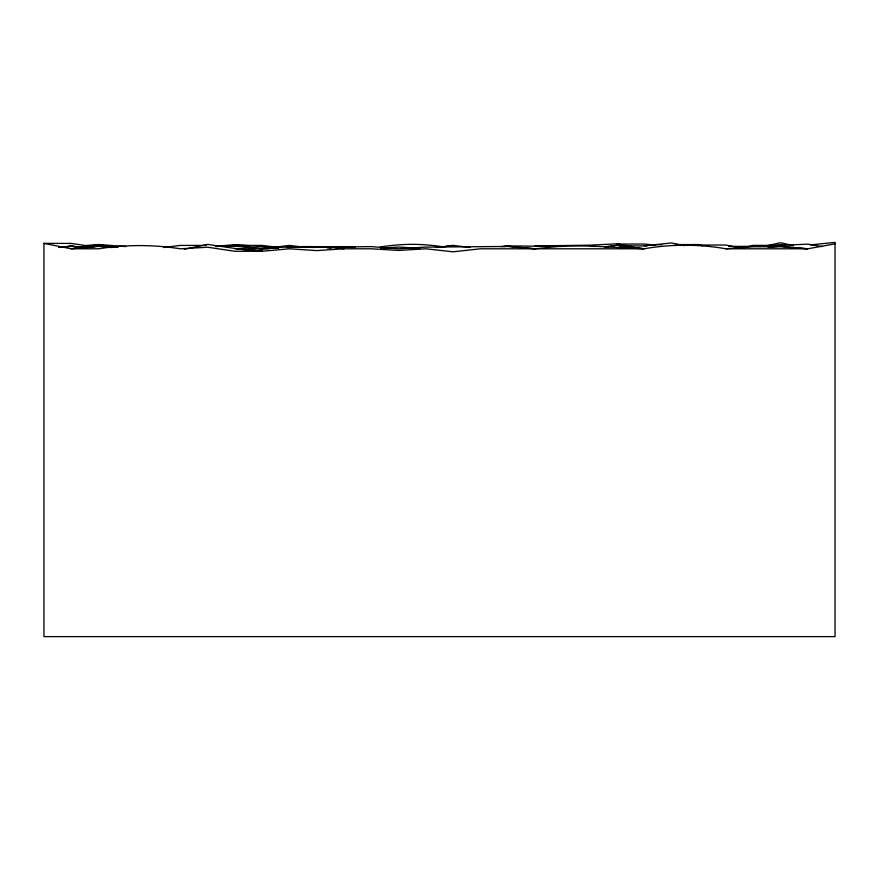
<?xml version="1.0" encoding="UTF-8"?>
<svg xmlns="http://www.w3.org/2000/svg" width="879" height="879" viewBox="0 0 879 879"><rect width="100%" height="100%" fill="white"/><g stroke="black" fill="none" stroke-linecap="round" stroke-linejoin="round"><path stroke-width="1.32" d="M741.524 248.219L753.215 245.384L780.486 245.384L807.768 244.142L822.063 246.581M767.499 245.615L780.486 242.725L793.484 245.615M184.238 249.306L207.631 244.406L234.902 248.449L262.184 251.273L289.466 248.79L316.748 250.603L344.019 248.79L371.301 248.79L398.583 250.438L425.865 248.79L453.135 251.812L480.417 248.79L644.098 248.79A236.858 236.858 0 0 1 725.933 248.79L807.768 248.79L835.05 243.846M89.416 246.669L98.514 244.933L117.995 247.241M84.219 248.372L86.812 247.944M89.416 247.526L98.514 246.043L117.599 246.757M440.148 247.406L453.135 245.417L470.023 247.504M775.3 245.593L780.486 244.834L785.683 245.593M558.363 245.757L566.153 245.757M605.126 246.779L616.816 245.263L644.098 248.79L589.534 246.01L562.252 246.01L534.981 248.79L507.699 246.472L425.865 247.098L398.583 248.79L371.301 246.603L311.287 247.449M163.461 247.504L180.349 245.417L206.257 245.417M225.815 246.549L234.902 245.417L262.184 248.79L278.555 247.911M272.578 247.504L289.466 245.417L306.353 247.504M436.248 247.504L453.135 245.417M604.543 247.318L607.268 247.01M611.355 246.538L614.091 246.219M604.543 247.098L614.091 246.01M500.876 246.625L507.699 245.911L562.252 246.483M810.504 244.9L835.05 242.373L835.05 636.627L43.95 636.627L43.95 243.351L71.232 243.428L92.009 246.516M75.319 247.362L98.514 245.054L108.897 246.483M503.601 246.614L507.699 246.241L534.981 248.79M768.213 247.373L780.486 246.219L807.768 248.79L780.486 246.746L753.215 246.746L725.933 248.79M43.95 243.406L71.232 248.79L98.514 246.34L112.149 247.559M58.959 247.449L71.232 246.351L86.23 247.691L71.232 246.142L58.959 247.329L71.232 246.164L86.23 247.614M215.805 246.34L234.902 244.626L278.555 247.812M83.505 245.735L98.514 244.505L125.785 246.559M258.096 248.537C286.664 246.911 315.451 244.977 344.019 248.79M335.844 247.482L344.019 246.922L352.204 247.482M380.849 248.175L398.583 247.032L419.041 248.35M215.805 246.527L223.991 246.054M230.814 245.659L233.539 245.494M286.741 247.471L344.019 246.603L354.929 247.482M534.981 245.911L589.534 245.197L616.816 243.813L632.408 246.658M380.849 248.317L393.122 248.109L380.849 247.944M646.823 244.801L661.821 244.659M616.816 244.043L644.098 244.043L655.009 245.054M675.468 244.571L698.651 244.571L702.552 245.768M698.651 245.032L725.933 245.032L741.524 248.274M236.264 245.417L262.184 245.417L279.072 247.504M619.541 245.911L644.098 245.911L671.369 242.923L684.367 245.713M215.805 246.142L234.902 246.142L262.184 248.79M728.658 246.362L751.853 246.362M420.404 248.01L405.406 248.01L420.404 248.208M71.232 248.79L98.514 248.79A263.14 263.14 0 0 1 180.349 248.79L207.631 247.23L234.902 251.273L262.184 251.273L241.725 249.416M269.007 248.79L234.902 248.79L262.184 250.965M405.406 247.68L420.404 247.845M405.406 248.208L409.493 248.317M405.406 247.9L414.954 248.317M251.273 248.109L253.998 248.274M589.534 246.01L594.995 246.57M262.184 246.351L278.555 248.021M619.541 245.999L644.098 248.669M644.098 245.626L646.823 245.944M316.748 246.603L323.241 247.406M327.131 247.878L331.031 248.361M111.501 246.834L115.391 247.373M380.321 247.043A191.172 191.172 0 0 1 444.126 247.043"/></g></svg>
